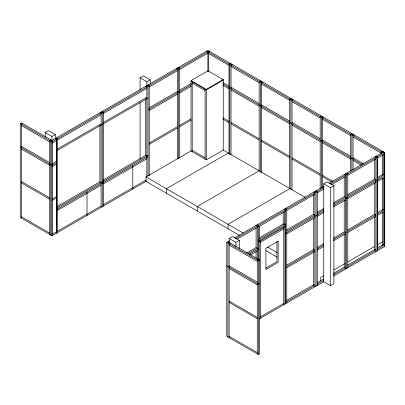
<?xml version="1.0" encoding="UTF-8"?>
<svg xmlns="http://www.w3.org/2000/svg" width="405" height="405" viewBox="0 0 405 405"><rect width="100%" height="100%" fill="white"/><g stroke="black" fill="none" stroke-linecap="round" stroke-linejoin="round"><path stroke-width="0.61" d="M146.407 181.197L51.946 235.735L20.25 217.434L20.25 123.495L21.435 122.811L51.946 140.424M22.624 123.495L21.435 124.183L21.435 218.123M45.163 137.017L45.163 132.597L48.554 130.638L55.333 134.556L55.333 138.976M140.079 89.794L140.079 77.8L143.466 75.841L150.245 79.755L150.245 84.174M45.163 132.597L51.946 136.51L55.333 134.556M140.079 77.8L146.858 81.714L150.245 79.755M50.757 139.74L49.572 140.424L49.572 234.363M20.25 123.495L51.946 141.796L209.061 51.086M209.911 51.577L208.727 52.265L208.727 71.219M52.123 143.061L56.341 140.626M57.707 139.836L101.093 114.787M103.467 113.42L146.858 88.366M149.232 86.999L177.365 70.753M179.739 69.387L207.871 53.141M57.707 148.843L101.093 123.788M103.467 122.421L146.858 97.372M56.523 150.893L148.043 98.056M191.028 80.6L207.978 70.814L223.231 79.623L223.231 150.078L206.282 159.864L191.028 151.055L191.028 80.6L206.282 89.409L223.231 79.623M52.123 163.807L56.341 161.372M149.232 107.745L177.365 91.5M179.739 90.128L191.099 83.572M56.523 162.638L51.946 165.28L20.25 146.98M148.043 109.795L191.626 84.635M230.172 63.276L228.982 63.96L228.982 153.495M52.123 166.546L56.341 164.111M149.232 110.484L177.365 94.238M179.739 92.872L191.099 86.311M231.027 63.767L229.837 64.451L229.837 154.619M232.212 64.451L231.027 65.139L231.027 154.675M52.123 199.037L56.341 196.597M149.232 142.97L177.365 126.724M179.739 125.358L191.099 118.797M52.123 200.404L56.341 197.969M149.232 144.342L177.365 128.096M179.739 126.724L191.099 120.169M260.344 80.696L259.159 81.38L259.159 170.915M261.534 81.38L260.344 82.068L260.344 172.231M262.718 82.068L261.534 82.752L261.534 172.915M57.064 206.555L99.908 181.82L101.093 182.503M102.824 180.134L145.668 155.398L146.858 156.082M56.523 208.236L148.043 155.398M56.523 209.608L148.043 156.765M57.707 210.291L101.093 185.242M103.467 183.875L146.858 158.821M239.426 235.361L146.008 181.425L146.008 176.924L191.449 150.69M52.123 234.262L56.341 231.827M57.707 231.037L101.093 205.988M103.467 204.616L146.316 179.881M290.856 98.309L289.666 98.992L289.666 188.533M292.04 98.992L290.856 99.681L290.856 189.216M293.225 99.681L292.04 100.364L292.04 189.899M228.314 153.009L166.45 188.725L166.45 193.231M321.362 115.921L320.173 116.61L320.173 188.533M322.547 116.61L321.362 117.293L321.362 187.955M323.737 117.293L322.547 117.976L322.547 187.383M259.124 170.799L197.26 206.515L197.26 211.02M351.869 133.539L350.684 134.222L350.684 170.915M353.054 134.222L351.869 134.905L351.869 170.343M354.243 134.905L353.054 135.589L353.054 169.771M289.94 188.588L228.076 224.304L228.076 228.81M229.139 242.863L229.139 238.449L232.531 236.49L239.309 240.403L239.309 248.609M323.737 281.688L323.737 183.835L327.124 181.875L333.902 185.789L333.902 283.642L330.515 285.601L323.737 281.688L259.175 318.963M382.376 151.151L381.191 151.834L381.191 153.687M227.954 241.674L259.645 259.975L259.645 353.914L258.461 354.598L226.765 336.302L226.765 242.362L229.574 240.737M234.394 237.958L323.661 186.422M329.062 183.298L383.565 151.834M229.139 242.362L227.954 243.046L227.954 336.985M235.634 238.611L323.767 187.728M330.257 183.981L384.75 152.518L384.75 246.458L333.507 276.048M230.329 243.046L229.139 243.729L229.139 337.669M237.254 239.046L257.276 227.488M258.461 226.8L285.581 211.147M286.765 210.458L314.903 194.218M317.272 192.846L323.767 189.1M331.341 184.726L345.409 176.605M347.779 175.233L375.916 158.988M377.399 158.132L384.451 154.062M229.139 238.449L235.918 242.362L239.309 240.403M323.737 183.835L330.515 187.748L333.902 185.789M259.443 237.781L283.849 223.692M258.461 239.719L285.581 224.061M258.461 241.086L285.581 225.433M259.175 241.658L284.933 226.785M260.359 242.342L283.748 228.84M246.888 252.857L256.087 247.546L257.276 248.235L248.078 253.54M286.659 229.898L313.713 214.275L314.903 214.964L286.765 231.204M317.171 212.281L323.661 208.535M333.401 202.91L344.22 196.663L345.409 197.346L333.507 204.221M347.677 194.668L374.731 179.05L375.916 179.734L347.779 195.98M377.298 177.567L383.267 174.12L384.451 174.808L377.399 178.878M317.272 213.592L323.767 209.846M249.161 254.289L258.461 248.918M285.581 233.26L323.767 211.213M333.507 205.593L384.75 176.003M250.239 255.034L257.276 250.973M286.765 233.948L314.903 217.703M317.272 216.331L323.767 212.584M333.507 206.96L345.409 200.09M347.779 198.718L375.916 182.473M377.399 181.617L384.451 177.547M258.461 259.291L257.276 259.975L257.276 353.914M226.765 242.362L258.461 260.658L259.645 259.975M265.791 268.13L276.934 261.696L276.934 241.805M286.659 265.123L313.713 249.505L314.903 250.189L286.765 266.434M317.171 247.511L323.661 243.759M333.401 238.14L344.22 231.893L345.409 232.576L333.507 239.446M347.677 229.898L374.731 214.275L375.916 214.964L347.779 231.204M377.298 212.797L383.267 209.35L384.451 210.033L377.399 214.108M317.272 248.822L323.767 245.071M259.645 283.459L258.461 284.143L226.765 265.847M286.765 267.801L314.903 251.561M317.272 250.189L323.767 246.442M333.507 240.818L345.409 233.948M347.779 232.576L375.916 216.331M377.399 215.475L384.451 211.405M323.798 275.78L320.512 277.673L320.512 281.05M333.654 270.089L344.604 263.766M347.885 261.873L374.711 246.382M377.45 244.802L382.376 241.957M286.659 300.353L313.713 284.73L314.903 285.419L286.765 301.659M317.171 282.736L323.661 278.989M333.401 273.365L344.22 267.118L345.409 267.806L333.507 274.676M347.677 265.123L374.731 249.505L375.916 250.189L347.779 266.434M377.298 248.022L383.267 244.574L384.451 245.263L377.399 249.333M260.359 316.907L283.748 303.401M317.272 284.047L323.767 280.3M384.75 152.518L207.871 50.402L50.757 141.112L50.757 235.052L52.123 235.634L52.123 141.694L50.934 141.006M383.267 152.007L384.451 152.69L384.451 246.63M206.687 51.086L382.376 152.518M208.727 53.632L228.982 65.332M231.027 66.506L259.159 82.752M261.534 84.118L289.666 100.364M292.04 101.736L320.173 117.976M322.547 119.348L350.684 135.589M353.054 136.961L381.191 153.206M376.215 156.077L377.399 156.765L377.399 250.705M375.916 156.249L377.101 156.938L377.101 250.877M374.731 156.938L375.916 157.621L375.916 251.561M222.046 79.405L223.231 80.094L206.282 89.875L191.028 81.071M222.963 82.6L228.982 86.073M231.027 87.252L259.159 103.498M261.534 104.865L289.666 121.11M292.04 122.477L320.173 138.723M322.547 140.095L350.684 156.335M353.054 157.707L363.877 163.954M222.871 83.916L362.252 164.384M222.963 85.339L228.982 88.816M231.027 89.991L259.159 106.237M261.534 107.603L289.666 123.849M292.04 125.221L320.173 141.461M322.547 142.833L350.684 159.079M353.054 160.446L361.174 165.134M178.549 67.331L179.739 68.015L179.739 157.55M177.365 68.015L178.549 68.698L178.549 158.866M176.18 68.698L177.365 69.387L177.365 158.922M192.213 83.126L205.097 90.563M346.594 173.178L347.779 173.861L347.779 267.806M345.409 173.861L346.594 174.55L346.594 268.49M344.22 174.55L345.409 175.233L345.409 269.173M222.963 117.825L228.982 121.303M231.027 122.482L259.159 138.723M261.534 140.095L289.666 156.335M292.04 157.707L320.173 173.953M322.547 175.319L332.829 181.258M222.963 119.197L228.982 122.669M231.027 123.849L259.159 140.095M261.534 141.461L289.666 157.707M292.04 159.079L320.173 175.319M322.547 176.691L331.746 182.002M148.043 84.944L149.232 85.627L149.232 175.795M146.858 85.627L148.043 86.311L148.043 175.927M145.668 86.311L146.858 86.999L146.858 176.514M316.087 190.79L317.272 191.479L317.272 285.419M314.903 191.479L316.087 192.162L316.087 286.102M313.713 192.162L314.903 192.846L314.903 286.786M222.932 149.906L305.076 197.326M192.213 150.371L205.097 157.808M285.581 208.408L286.765 209.091L286.765 303.031M284.391 209.091L285.581 209.775L285.581 303.715M102.283 111.365L103.467 112.048L103.467 205.988M101.093 112.048L102.283 112.732L102.283 206.672M99.908 112.732L101.093 113.42L101.093 207.36M257.276 224.75L258.461 225.433L258.461 259.61M256.087 225.433L257.276 226.117L257.276 259.038M146.008 176.924L243.213 233.047M267.538 247.09L277.268 252.705M265.918 250.654L277.268 257.21M56.523 137.781L57.707 138.469L57.707 232.409M55.333 138.469L56.523 139.153L56.523 233.093M55.156 138.571L56.341 139.254L56.341 233.194M229.139 245.101L257.276 261.346M21.435 125.55L49.572 141.796M229.139 265.847L257.276 282.088M21.435 146.296L49.572 162.542M229.139 268.586L257.276 284.831M21.435 149.035L49.572 165.28M229.139 301.072L257.276 317.317M21.435 181.526L49.572 197.767M229.139 302.444L257.276 318.684M21.435 182.893L49.572 199.138M229.139 336.302L257.276 352.542M21.435 216.751L49.572 232.996M383.267 154.533L383.267 174.12M383.267 178.008L383.267 209.461M383.267 211.977L383.267 244.691M382.376 154.994L382.376 175.385M382.376 178.519L382.376 210.605M382.376 212.488L382.376 245.896M374.731 159.464L374.731 179.05M374.731 182.939L374.731 215.02M374.731 216.908L374.731 250.244M344.22 177.076L344.22 196.663M344.22 200.551L344.22 232.004M344.22 234.52L344.22 267.229M330.515 187.748L330.515 285.601M313.713 194.689L313.713 214.275M313.713 218.163L313.713 250.244M313.713 251.505L313.713 285.474M284.933 225.803L284.933 304.089M284.391 211.83L284.391 224.75L283.206 224.061L283.206 212.377M283.748 227.468L283.748 304.773M260.359 240.97L260.359 318.274M259.645 226.117L259.645 239.036M259.175 240.676L259.175 260.511M258.461 260.658L258.461 354.598M256.087 227.959L256.087 247.546M256.087 251.434L256.087 258.355M235.918 242.362L235.918 246.782M207.978 70.814L207.978 71.285M207.871 51.769L207.871 70.931M206.282 89.409L206.282 159.864M205.097 89.191L205.097 159.175M192.213 81.754L192.213 151.738M146.858 81.714L146.858 85.501M145.668 98.896L145.668 155.51M140.079 102.419L140.079 159.241M132.789 165.574L132.789 189.059M99.908 125.312L99.908 181.931M87.029 191.995L87.029 215.48M51.946 136.51L51.946 140.93M51.946 141.796L51.946 235.735M278.124 241.243L265.918 248.29L265.918 269.426L278.124 262.384L278.124 241.243"/></g></svg>
